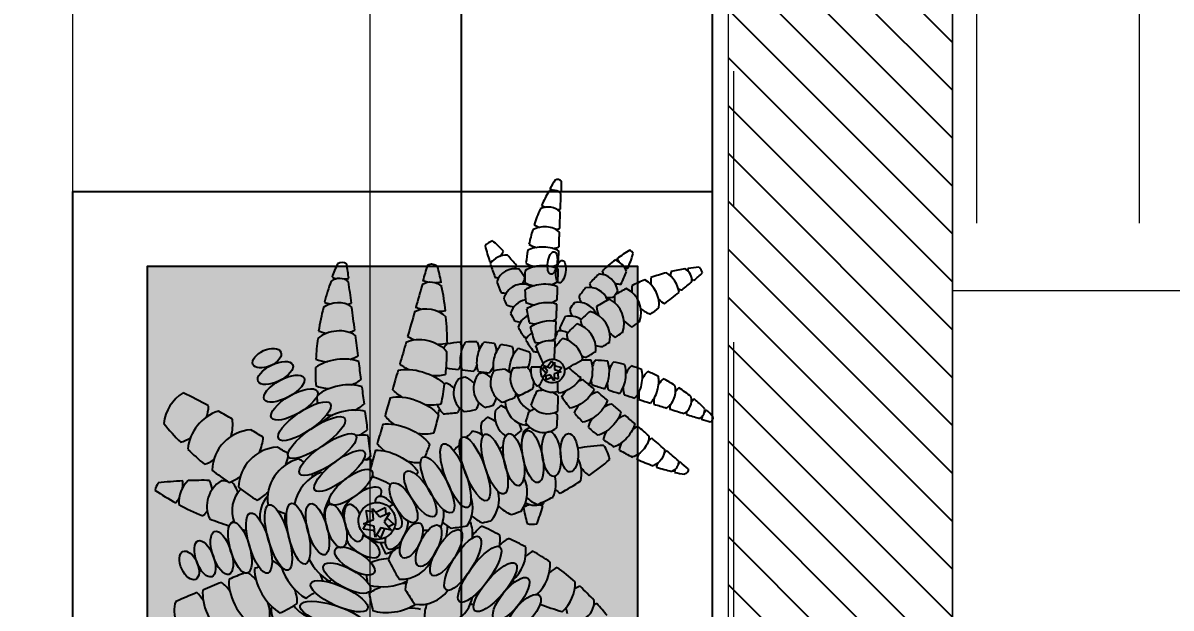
# Model space of a CAD drawing. Header units: millimetres. Extents: x -343543 to 400519, y -115663 to 104219.
# Drawn here: x 30734 to 31810, y -33215 to -32667 of the extents above; entities that cross this region are included whole.
import ezdxf
from ezdxf.xclip import XClip

# ---------------------------------------------------------------- set-up
doc = ezdxf.new("R2010")
doc.units = ezdxf.units.MM
doc.header["$XCLIPFRAME"] = 0
doc.linetypes.add('XREF MAT BANG TUONG XAY$0$CENTER', pattern=[50.8, 31.75, -6.35, 6.35, -6.35])
doc.layers.get('0').update_dxf_attribs({"color": 231, "lineweight": 0})
doc.layers.get('DefPoints').update_dxf_attribs({"color": 191})
for name, color, linetype, lineweight in [('A-PATT', 252, 'Continuous', 9), ('A-SYMBOLS', 10, 'Continuous', 13), ('SME-E-COND-POW', 131, 'Continuous', 18), ('SME-E-POW-DIM', 135, 'Continuous', 18), ('XREF MAT BANG TUONG XAY$0$01.Xref _MB T2-Mai$0$$0$A-FNSH', 8, 'Continuous', 9), ('XREF MAT BANG TUONG XAY$0$01.Xref _MB T2-Mai$0$$0$A-PATT', 8, 'Continuous', 9), ('XREF MAT BANG TUONG XAY$0$A-GRID', 8, 'XREF MAT BANG TUONG XAY$0$CENTER', 15), ('XREF MAT BANG TUONG XAY$0$A-WALL-INT', 8, 'Continuous', 9)]:
    doc.layers.add(name, color=color, linetype=linetype, lineweight=lineweight)
for name, color, linetype in [('E-WIRE', 5, 'Continuous'), ('XREF MAT BANG NOI THAT$0$A-PATT', 8, 'Continuous'), ('XREF MAT BANG NOI THAT$0$FF-Plants', 8, 'Continuous'), ('XREF MAT BANG TUONG XAY$0$A-FNSH', 8, 'Continuous'), ('XREF MAT BANG TUONG XAY$0$A-FURN', 8, 'Continuous'), ('XREF MAT BANG TUONG XAY$0$A-PATT', 8, 'Continuous')]:
    doc.layers.add(name, color=color, linetype=linetype)
doc.styles.add('SM-DIMTEXT', font='SME.shx', dxfattribs={"width": 0.7})
doc.dimstyles.new('SDIM-100', dxfattribs={"dimscale": 100, "dimtxt": 2, "dimasz": 0.6, "dimexe": 0.6, "dimexo": 0.2, "dimgap": 0.5, "dimtad": 1, "dimdec": 0, "dimzin": 12, "dimtxsty": 'SM-DIMTEXT', "dimblk": 'ARCHTICK', "dimblk1": 'ARCHTICK', "dimblk2": 'ARCHTICK', "dimcen": 0.12, "dimdle": 0.6, "dimclrd": 7, "dimclre": 8, "dimadec": 0, "dimazin": 3, "dimtfac": 2, "dimtix": 1, "dimtmove": 1, "dimatfit": 3, "dimfxl": 1, "dimtzin": 0, "dimarcsym": 1})

# ---------------------------------------------------------------- blocks, each defined once
blk = doc.blocks.new('XREF MAT BANG TUONG XAY$0$xref_IKIGAI_Cot')
at = {"layer": 'XREF MAT BANG TUONG XAY$0$A-GRID', "color": 8, "ltscale": 20}
blk.add_lwpolyline([(31400, -53920.7), (31400, -27075.6)], dxfattribs=at)
blk = doc.blocks.new('*U253')
at = {"layer": 'XREF MAT BANG TUONG XAY$0$A-PATT'}
h = blk.add_hatch(dxfattribs=at)
h.set_pattern_fill('ANSI31', color=8, scale=10)
h.set_pattern_definition([(45, (39846.79, -11293.564), (-22.45064, 22.45064), [])])
h.paths.add_polyline_path([(-38.7, 47.5), (4361.3, 47.5), (4361.3, -162.5), (-38.7, -162.5)])
at = {"layer": 'XREF MAT BANG TUONG XAY$0$A-WALL-INT', "color": 8}
blk.add_lwpolyline([(-38.7, 47.5), (4361.3, 47.5), (4361.3, -162.5), (-38.7, -162.5)], close=True, dxfattribs=at)
blk = doc.blocks.new('XREF MAT BANG TUONG XAY$0$NNNN')
at = {"layer": 'XREF MAT BANG TUONG XAY$0$A-FURN', "color": 8, "xscale": -1, "rotation": 270}
blk.add_blockref('*U253', (162.5, 12096.4), dxfattribs=at)
blk = doc.blocks.new('XREF MAT BANG NOI THAT$0$YLD.Studio-03-28')
at = {"layer": 'XREF MAT BANG NOI THAT$0$FF-Plants', "color": 8}
for p, q in [((-35, 218.7), (-31.7, 218.8)), ((-32.6, 213), (-35, 218.7)), ((-30.1, 213.9), (-32.2, 220.2)), ((-32.2, 220.2), (-26.8, 216.4)), ((-30.4, 218.9), (-29.1, 218.9)), ((-29.1, 218.9), (-24.4, 223)), ((-26.8, 216.4), (-21.5, 220.3)), ((-24.4, 223), (-23, 219.2)), ((-21.5, 220.3), (-23.5, 214)), ((-22.4, 217.6), (-22.3, 217.4)), ((-22.3, 217.4), (-17, 214.2)), ((-35.4, 210), (-30.1, 213.9)), ((-28.8, 210.1), (-35.4, 210)), ((-34.2, 207), (-33.4, 210)), ((-28, 207.8), (-34.2, 207)), ((-32.9, 211.9), (-32.6, 213)), ((-26.7, 203.8), (-28.8, 210.1)), ((-24.7, 210.1), (-26.7, 203.8)), ((-22.9, 204.5), (-25.9, 206.4)), ((-18.3, 210.1), (-24.7, 210.1)), ((-23.5, 214), (-18.1, 210.2)), ((-21.8, 210.1), (-22.9, 204.5)), ((-17, 214.2), (-20.3, 211.7)), ((-9.1, 2.8), (-8, 12.4)), ((-8, 12.4), (-2.3, 9.5)), ((-3.5, 3.3), (-1.5, 13.4)), ((-1.4, 13.3), (2.8, 4.1)), ((-15.6, -3.8), (-11.2, 0.7)), ((-13.7, 2.1), (-3.5, 3.3)), ((-4.7, -2.9), (-13.7, 2.1)), ((-9.3, 2.6), (-9.1, 2.8)), ((0.9, 8.3), (9.6, 10.5)), ((2.8, 4.1), (13, 5.4)), ((13, 5.4), (5.5, -1.6)), ((8.2, 1), (13.3, -7.2)), ((9.6, 10.5), (8.8, 4.9)), ((-6.9, -7.7), (-15.6, -3.8)), ((-5.9, -9.5), (-6.9, -7.7)), ((-6.6, -13), (-4.7, -2.9)), ((0.9, -5.9), (-6.6, -13)), ((3.8, -8.9), (-2.6, -16)), ((9.9, -10.9), (0.9, -5.9)), ((5.7, -8.6), (3.8, -8.9)), ((5.5, -1.6), (9.9, -10.9)), ((13.3, -7.2), (8.6, -8)), ((-2.6, -16), (-4.9, -11.4))]:
    blk.add_line(p, q, dxfattribs=at)
for centre, major_axis, ratio, start_param, end_param in [((126.9, 295.3), (154, 93.1), 1, 2.093129, 2.150944), ((-28.1, 370.1), (12.5, 1.4), 1, 1.147291, 1.658613), ((-720.7, 297.4), (696.1, 87.9), 1, -0.019775, -0.004764), ((126.9, 295.3), (179.3, 16.1), 1, 2.620889, 2.695191), ((-30.8, 359.4), (11.9, 3.9), 1, 0.563286, 1.731811), ((-28.1, 380.6), (7.38, 7.38), 1, 3.163446, 3.394357), ((-28.1, 380.6), (7.38, 7.38), 1, 4.211477, 4.434646), ((-720.7, 297.4), (-28, 701), 1, -1.525383, -1.508416), ((-32.7, 330.9), (24.3, 7.2), 1, 0.822084, 1.709786), ((-31.2, 367.4), (9.85, 9.85), 1, 3.076455, 3.363905), ((-31.2, 367.4), (9.85, 9.85), 1, 4.411154, 4.681391), ((126.9, 295.3), (161.2, 80.1), 1, 2.34786, 2.432422), ((-720.7, 297.4), (216.7, 667.3), 1, -1.201138, -1.176629), ((97.1, 330.8), (176.4, 18), 1, 3.00218, 3.084607), ((-74.9, 320.1), (12.9, 12.9), 1, 0.82062, 1.078808), ((-251.4, 199.9), (-213.1, 68.3), 1, 4.051837, 4.11859), ((-37.2, 309.6), (25.6, 7.4), 1, 0.581757, 1.74589), ((-31.8, 357.1), (23.6, 1.4), 1, 3.924663, 4.201909), ((-31.8, 357.1), (22.4, 7.3), 1, 4.620625, 4.910204), ((-77.5, 341.1), (12.9, 12.9), 1, 3.782735, 3.970709), ((-69.5, 306), (17.7, 4.5), 1, 1.070558, 1.93711), ((-77.5, 341.1), (12.9, 12.9), 1, 4.331164, 4.559334), ((-251.4, 199.9), (198.1, 104.1), 1, 0.044622, 0.102098), ((126.9, 295.3), (107.3, 144.5), 1, 1.995112, 2.070246), ((-720.7, 297.4), (-15.9, 701.4), 1, -1.561174, -1.547304), ((-167.9, 314.9), (-4.41, 4.15), 0.874189, -0.631907, 0.605204), ((-17.2, 382.2), (160.2, 56.5), 1, 3.202232, 3.258797), ((-3805.4, -4820.8), (3697.8, 5097.1), 1, 0.010517, 0.012058), ((-158.9, 303.7), (-1.27, 9.62), 0.959793, -0.027203, 1.298202), ((-167.9, 314.9), (7.33, 7.53), 0.490947, -1.435337, -1.122828), ((-3804.5, -4821.9), (-5351.8, 3318.4), 1, 4.647902, 4.650212), ((97.1, 330.8), (174.1, 33.9), 1, 3.005163, 3.095157), ((-73.5, 322.7), (12.9, 12.9), 1, 4.614517, 4.925034), ((126.9, 295.3), (127.3, 127.3), 1, 2.248166, 2.319436), ((-39.7, 292.8), (24.2, 6.7), 1, 0.349234, 1.81552), ((-35.3, 339.6), (17.7, 17.7), 1, 3.237126, 3.475194), ((-35.3, 339.6), (24.9, 3.4), 1, -1.440259, -1.02539), ((112.1, 162.8), (-49.5, 144.6), 1, -0.132709, -0.045878), ((78.7, 305), (-8.66, 1.18), 0.959793, 3.11439, 4.439794), ((113.3, 163.3), (-5.5, 152.8), 1, 0.097095, 0.15366), ((90.6, 310.2), (-4.8, 8.15), 0.490947, 0.894952, 1.248419), ((90.6, 310.2), (4.65, 2.84), 0.874189, -0.631907, 0.605204), ((-167.9, 314.9), (7.33, 7.53), 0.490947, 4.036545, 4.390012), ((-16.2, 381.1), (-165.3, 39.2), 1, 0.696456, 0.783287), ((-146.7, 290.5), (8.4, 11.2), 0.800189, 0.718999, 2.201301), ((-158.9, 303.7), (11.5, 11.8), 0.490947, -1.242361, -1.031338), ((-3803.6, -4822.8), (-5285.1, 3423.6), 1, 4.664988, 4.667502), ((-73.5, 322.7), (12.9, 12.9), 1, 3.653835, 3.878467), ((-62.8, 290.3), (17.6, 4.9), 1, 0.843157, 2.259346), ((-251.4, 199.9), (-106.7, 196.7), 1, 4.695684, 4.712949), ((-33.5, 327.6), (-32, 4.1), 1, 1.051212, 1.280295), ((-40.2, 273.9), (24.2, 6.7), 1, 0.34663, 1.812916), ((-720.7, 297.4), (4.2, 701.6), 1, -1.563026, -1.550692), ((110.2, 161.7), (-108.1, 108.1), 1, -0.371224, -0.289813), ((49.9, 289), (-9.3, 11.6), 0.671515, 3.780069, 5.510321), ((111.1, 162.3), (-108.1, 108.1), 1, -0.487515, -0.393227), ((64.4, 297.6), (-9.7, 14.4), 0.490947, 0.847911, 1.176828), ((64.4, 297.6), (-7.76, 9.92), 0.800189, 3.860592, 5.342894), ((78.7, 305), (-7.5, 12.7), 0.490947, 0.941091, 1.224771), ((-3507.5, 4685), (-3612.4, 4366.9), 1, 3.135264, 3.137574), ((90.6, 310.2), (-4.8, 8.15), 0.490947, 1.706256, 2.018765), ((-3506.3, 4685.5), (4396.4, 3576.4), 1, -1.566496, -1.564955), ((-158.9, 303.7), (11.5, 11.8), 0.490947, 4.082683, 4.366363), ((-133.3, 277.5), (9.7, 13.4), 0.671515, 0.638476, 2.368728), ((-146.7, 290.5), (12.6, 14.6), 0.490947, -1.176481, -0.937354), ((-3802.7, -4823.6), (3748.2, 5060.1), 1, 0.012815, 0.015), ((97.1, 330.8), (-24.9, 175.6), 1, 1.600203, 1.670446), ((-57, 276.1), (17.5, 5.3), 1, 1.041301, 2.442574), ((-69.5, 306), (18, 3.1), 1, -0.858259, -0.431968), ((126.4, 276.3), (160.3, 81.9), 1, 2.561375, 2.637785), ((-33.5, 327.6), (30.9, 9.1), 1, 4.595233, 4.887164), ((110.2, 161.7), (140.8, 59.4), 1, 1.700812, 1.771763), ((36.8, 280.2), (-11.3, 13.2), 0.490947, 3.820292, 5.530953), ((49.9, 289), (-10.5, 13.9), 0.490947, 0.705769, 1.183947), ((-3508.5, 4684.5), (-3637.9, 4345.7), 1, 3.126715, 3.12923), ((78.7, 305), (-7.5, 12.7), 0.490947, 1.899231, 2.110255), ((-15.4, 380.1), (163.4, 46.2), 1, 3.430249, 3.524537), ((-120, 266), (10.9, 16), 0.490947, 0.678699, 2.38936), ((-133.3, 277.5), (11.8, 15.3), 0.490947, -1.152148, -0.795463), ((-3802.7, -4823.6), (3746.6, 5061.2), 1, 0.009963, 0.011888), ((-99.4, 272.5), (-7.85, 7.1), 0.416275, 3.141593, 9.424778), ((-69.5, 306), (12.9, 12.9), 1, 3.610658, 3.836879), ((97.1, 330.8), (-125.4, 125.4), 1, 1.0565, 1.112329), ((-34.8, 318.8), (38.3, 15.4), 1, 3.860214, 4.06393), ((-36.5, 255.6), (24.1, 6.9), 1, 0.525946, 2.02247), ((-34.8, 318.8), (39.3, 12.6), 1, 4.615045, 4.778236), ((-721.3, 278.5), (6.1, 701.5), 1, -1.559332, -1.54792), ((110.2, 161.7), (-135.5, 70.8), 1, -0.447445, -0.381296), ((24.2, 270.7), (-12, 12.5), 0.490947, 3.745574, 5.607066), ((36.8, 280.2), (-11.3, 13.2), 0.490947, 0.612122, 1.183947), ((-3509.4, 4683.9), (4426, 3539.8), 1, -1.56581, -1.563625), ((64.4, 297.6), (-9.7, 14.4), 0.490947, 1.965112, 2.204238), ((-146.7, 290.5), (12.6, 14.6), 0.490947, 3.989504, 4.318421), ((-14.5, 379.4), (-167.6, 27.8), 1, 0.84524, 0.926651), ((-110.5, 270.5), (-7.85, 7.1), 0.416275, 3.141593, 9.424778), ((-106.1, 255.3), (9.9, 16.6), 0.490947, 0.603982, 2.465473), ((-120, 266), (10.9, 16), 0.490947, -1.152148, -0.707001), ((-3802.7, -4823.6), (-5699.6, 2677.4), 1, 4.521646, 4.52347), ((-62.8, 290.3), (18.2, 1.6), 1, 4.16472, 4.507719), ((-51.2, 259.9), (17.6, 5), 1, 1.11615, 2.491989), ((125, 298.9), (170, 59.2), 1, 2.943454, 3.012207), ((-720.6, 285.1), (47.7, 700), 1, -1.530529, -1.51896), ((110.2, 161.7), (122.8, 91), 1, 1.683103, 1.75189), ((12.2, 260.4), (-12.7, 11.8), 0.490947, 3.756496, 5.600887), ((24.2, 270.7), (-12, 12.5), 0.490947, 0.587277, 1.183947), ((36.8, 280.2), (-11.3, 13.2), 0.490947, 1.989445, 2.434591), ((-3509.4, 4683.9), (-3727.1, 4269.5), 1, 3.100959, 3.102883), ((49.9, 289), (-10.5, 13.9), 0.490947, 1.989445, 2.346129), ((-133.3, 277.5), (11.8, 15.3), 0.490947, 3.847362, 4.32554), ((-91.7, 245.5), (8.9, 17.1), 0.490947, 0.614903, 2.459294), ((-106.1, 255.3), (9.9, 16.6), 0.490947, -1.152148, -0.692206), ((-3802.7, -4823.6), (-5360.7, 3304), 1, 4.632097, 4.634029), ((97.1, 330.8), (165.5, 63.8), 1, 3.144178, 3.184993), ((-57, 276.1), (12.9, 12.9), 1, 3.443401, 3.816748), ((-44.9, 246.3), (17.7, 4.4), 1, 1.692739, 2.549569), ((-41, 285.1), (17.7, 17.7), 1, 3.51061, 3.720912), ((-34.5, 238.3), (24.1, 7), 1, 0.623023, 1.976347), ((-39.6, 280.4), (17.7, 17.7), 1, 4.607864, 4.865684), ((110.2, 161.7), (137.8, 66.2), 1, 1.97756, 2.055063), ((0.8, 249.5), (-13.4, 11.1), 0.490947, 3.843286, 5.522008), ((12.2, 260.4), (-12.7, 11.8), 0.490947, 0.644013, 1.183947), ((24.2, 270.7), (-12, 12.5), 0.490947, 1.989445, 2.449387), ((-3509.4, 4683.9), (4624, 3276.8), 1, -1.51289, -1.511066), ((1732.8, -5819.6), (6080.1, 1638.8), 1, 1.570977, 1.573492), ((1733.9, -5819), (6080.1, 1638.9), 1, 1.568463, 1.570774), ((1735.2, -5818.2), (6085.5, 1618.5), 1, 1.570168, 1.571709), ((-0.6, 379.3), (142.9, 91.9), 1, -1.384301, -1.327735), ((-14.5, 379.4), (-155.6, 68), 1, 1.208042, 1.278992), ((-120, 266), (10.9, 16), 0.490947, 3.753714, 4.32554), ((-76.6, 236.5), (7.9, 17.6), 0.490947, 0.701694, 2.380415), ((-91.7, 245.5), (8.9, 17.1), 0.490947, -1.152148, -0.763559), ((-3802.7, -4823.6), (-5126.9, 3656.3), 1, 4.696406, 4.698617), ((97.1, 330.8), (166, 62.3), 1, 3.239772, 3.303996), ((127.6, 283.9), (176.1, 36.9), 1, 3.081133, 3.153915), ((110.2, 161.7), (152.6, 8.3), 1, 2.473403, 2.533368), ((-720, 286), (-701.5, 6.3), 1, 3.0954, 3.110587), ((-9.9, 238), (-14, 10.3), 0.490947, 3.98658, 5.391529), ((0.8, 249.5), (-13.4, 11.1), 0.490947, 0.772729, 1.183947), ((12.2, 260.4), (-12.7, 11.8), 0.490947, 1.989445, 2.378033), ((-3509.4, 4683.9), (4666.8, 3215.7), 1, -1.502458, -1.500526), ((1731.7, -5820), (-1658, 6074.9), 1, 0.002676, 0.0046), ((1731.7, -5820), (-1615.6, 6086.3), 1, 0.006845, 0.00903), ((-1.9, 378.5), (-165.9, 36.6), 1, 2.451966, 2.538798), ((-114.8, 77.7), (158.2, 43.1), 1, 1.492263, 1.578396), ((-160.7, 229.8), (12.6, 12.6), 1, 5.680202, 6.026293), ((-126, 228.8), (17.1, 4.9), 1, 2.204083, 3.274454), ((-114.8, 77.7), (161.7, 27.1), 1, 1.480864, 1.559591), ((-111, 228.3), (17.1, 4.9), 1, 2.024853, 3.533691), ((-141.9, 231.1), (12.6, 12.6), 1, 5.915152, 6.098959), ((-114.8, 77.7), (-163.9, 0.1), 1, 4.705661, 4.762338), ((-14.5, 379.4), (139, 97.7), 1, 3.437173, 3.503321), ((-126, 228.8), (-12.6, 12.6), 1, 4.344355, 4.730658), ((-95.1, 226), (17.1, 4.9), 1, 1.825605, 3.619336), ((-106.1, 255.3), (9.9, 16.6), 0.490947, 3.728869, 4.32554), ((-114.8, 77.7), (-163.9, 2.9), 0.999998, 4.659635, 4.664546), ((-61.1, 228.4), (6.9, 18), 0.490947, 0.844988, 2.249936), ((-76.6, 236.5), (7.9, 17.6), 0.490947, -1.152148, -0.911655), ((-3802.7, -4823.6), (3940, 4912.2), 1, 0.037597, 0.040172), ((-51.2, 259.9), (12.9, 12.9), 1, 3.621671, 3.816748), ((-39.1, 230.1), (17.9, 3.7), 1, 1.89308, 2.40635), ((97.1, 330.8), (-101.5, 145.5), 1, 1.503452, 1.53593), ((-35.4, 264.1), (-23.1, 1.4), 1, 1.051839, 1.328745), ((-29.4, 220.5), (24.2, 6.8), 1, 0.898919, 2.050573), ((127.6, 283.9), (-66, 167.4), 1, 1.44855, 1.508293), ((-35.4, 264.1), (-16.3, 16.3), 1, 2.931778, 3.115115), ((-720, 286), (616.8, 334.3), 1, -0.585206, -0.557024), ((1731.7, -5820), (6040.9, 1777.8), 1, 1.561619, 1.56383), ((0.8, 249.5), (-13.4, 11.1), 0.490947, 1.989445, 2.229937), ((-3509.4, 4683.9), (-3616.5, 4363.5), 1, 3.118357, 3.120569), ((1731.7, -5820), (6068.4, 1681.8), 1, 1.574905, 1.576837), ((1731.7, -5820), (-1741, 6051.7), 1, -0.008287, -0.006463), ((-3, 377.9), (155, 69.4), 1, -1.435677, -1.341389), ((-141.9, 231.1), (17, 5.1), 1, 2.602097, 3.077178), ((-55.7, 518.7), (-309.3, 1.1), 1, 1.233335, 1.283195), ((-14.5, 379.4), (-169.6, 9.7), 1, 1.073324, 1.14211), ((-79.7, 223.1), (17.1, 5), 1, 2.442404, 3.561484), ((-91.7, 245.5), (8.9, 17.1), 0.490947, 3.785606, 4.32554), ((-14.5, 379.4), (161, 54.1), 1, 3.938294, 4.015798), ((-76.6, 236.5), (7.9, 17.6), 0.490947, 3.914322, 4.32554), ((-44.3, 218.2), (2.9, 15.2), 0.674119, 0.619056, 1.96912), ((-61.1, 228.4), (6.9, 18), 0.490947, -1.382632, -1.117508), ((-3801.9, -4824.2), (-5247.1, 3481.6), 1, 4.656891, 4.659536), ((-26.4, 214.1), (10.7, 3.3), 1, 2.51498, 8.798165), ((1731.7, -5820), (-1741.9, 6051.4), 1, -0.000673, 0.001759), ((-3509.4, 4683.9), (4456.8, 3501), 0.999996, -1.568653, -1.568182), ((-4.2, 377.5), (162.7, 48.8), 1, -1.409424, -1.328013), ((-160.7, 229.8), (12.6, 12.6), 1, 5.066836, 5.260238), ((-55.7, 518.7), (304.8, 52.5), 1, 4.258408, 4.300752), ((-141.9, 231.1), (12.6, 12.6), 1, 4.691759, 4.895835), ((-55.7, 518.7), (218.7, 218.7), 1, 3.701511, 3.734949), ((-126, 228.8), (-12.6, 12.6), 1, 3.037108, 3.325039), ((-111, 228.3), (17.2, 4.6), 1, -1.309181, -0.889153), ((-64.8, 221.4), (17.1, 4.9), 1, 2.737371, 3.549404), ((-14.5, 379.4), (168.7, 19.6), 1, 4.249273, 4.338395), ((-49.1, 218), (12.6, 12.6), 1, 2.371043, 2.858653), ((-61.1, 228.4), (6.9, 18), 0.490947, 4.093897, 4.421075), ((-4.2, 377.5), (164.8, 41.2), 1, 4.707412, 4.773561), ((-4.2, 377.5), (166.1, 35.7), 1, -1.435097, -1.364146), ((-55.7, 518.7), (86.2, 297.1), 1, 3.254285, 3.273493), ((-55.7, 518.7), (-309.1, 12.6), 1, 1.49001, 1.514148), ((-95.1, 226), (12.6, 12.6), 1, 4.474951, 4.815659), ((-55.7, 518.7), (72.6, 300.7), 1, 3.304557, 3.338343), ((-79.7, 223.1), (12.6, 12.6), 1, 4.633718, 4.82376), ((-55.7, 518.7), (303.4, 60.2), 1, 4.487866, 4.529554), ((35.5, 81.3), (132, 77.2), 1, 1.656346, 1.73385), ((-13.7, 378.8), (130.3, 109), 1, 3.770987, 3.877921), ((-64.8, 221.4), (12.6, 12.6), 1, 4.751811, 4.987715), ((168.9, 65.6), (175.8, 175.8), 1, 1.749512, 1.787497), ((-26.4, 214.1), (18.9, 5.9), 1, 4.670835, 5.646892), ((-194.3, -81.1), (-341, 43.3), 1, 4.265182, 4.291331), ((0.2, 186), (18.7, 6.5), 1, 1.463413, 1.78637), ((-4.2, 377.5), (-169.2, 14.4), 1, 1.633457, 1.647085), ((-194.3, -81.1), (332.5, 87.2), 1, 0.686963, 0.72865), ((-4.2, 377.5), (163.3, 46.6), 1, 4.450499, 4.528003), ((-4.2, 377.5), (164.5, 42.2), 1, 4.590669, 4.659456), ((526.1, -46.7), (-534.4, 43.6), 1, -0.428061, -0.382463), ((59.7, 184.1), (29, 10.3), 1, 0.808688, 1.28377), ((-210.3, 182.3), (274.8, 72.5), 1, -0.238473, -0.152339), ((35.5, 81.3), (122.3, 91.8), 1, 1.654961, 1.723748), ((168.9, 65.6), (-248.6, 4.9), 1, -0.533723, -0.478886), ((-38.5, 176.4), (19.8, 4.8), 1, 1.257993, 1.538395), ((-26.4, 214.1), (19.6, 5.5), 1, 3.665974, 4.623303), ((-38.5, 176.4), (14.4, 14.4), 1, 6.20659, 6.525099), ((136, 286.7), (163.5, 80.4), 1, 3.162192, 3.211903), ((-219.2, 208.3), (-2.5, 197), 1, 4.62716, 4.640944), ((0.2, 186), (19.7, 0.9), 1, 2.492605, 2.840702), ((-12.2, 199), (19.1, 5.2), 1, 4.498677, 5.919621), ((12.8, 175.2), (14, 14), 1, 0.893491, 1.083533), ((-194.3, -81.1), (330.2, 95.5), 1, 0.616686, 0.650472), ((45.9, 184.3), (-15.4, 9.3), 0.456009, 4.712389, 10.995574), ((35.5, 81.3), (-148.5, 36.4), 1, -0.491682, -0.425533), ((-31.6, 194.2), (19.4, 6), 1, 3.340978, 4.744634), ((-219.2, 208.3), (194.1, 34.3), 1, -0.344998, -0.269905), ((136, 286.7), (161.5, 84.3), 1, 3.213448, 3.290852), ((0.2, 186), (19.1, 5.1), 1, 4.409152, 6.108959), ((37.4, 169.8), (-18.9, 9.7), 0.405439, 4.712389, 10.995574), ((51.2, 157.5), (29.5, 8.9), 1, 0.454219, 1.166567), ((62.9, 216.6), (29.9, 7.6), 1, 4.47824, 4.82433), ((-252.7, -71.8), (187.4, 187.4), 1, 0.403099, 0.459664), ((168.9, 65.6), (175.8, 175.8), 1, 1.886405, 1.928292), ((-43, 160.3), (19.5, 5.8), 1, 1.450716, 1.781814), ((-43, 160.3), (14.4, 14.4), 1, 6.051325, 6.246402), ((-19.4, 195.3), (21.8, 5.8), 1, 4.079193, 5.036001), ((-9, 158.5), (16, 16), 1, 1.62073, 1.685999), ((12.8, 175.2), (14, 14), 1, 2.10285, 2.425749), ((136, 286.7), (-147, 107.6), 1, 1.299788, 1.35347), ((526.1, -46.7), (138.1, 518.1), 0.999988, 1.397662, 1.398225), ((-210.3, 182.3), (225.5, 172.8), 1, -0.746111, -0.667384), ((7404.2, 6422.6), (-6352.3, 7493.3), 1, 1.55729, 1.558831), ((-250.8, -73.1), (261.8, 41), 1, 0.939147, 1.025978), ((35.5, 81.3), (126.6, 85.6), 1, 1.922607, 1.993558), ((-4398.2, 3808.7), (-4372.4, 3605.7), 1, 3.130858, 3.132682), ((-49.9, 142.5), (20.1, 3.2), 1, 1.584425, 2.014209), ((-38.5, 176.4), (19.6, 5.3), 1, 3.264132, 4.962173), ((-219.2, 208.3), (83.9, 178.3), 1, -1.386044, -1.32182), ((-15.2, 180.1), (21.8, 6), 1, 3.848498, 5.329427), ((-152.8, 119.3), (-39.1, 157.2), 0.999998, -1.523468, -1.519833), ((29.7, 153.9), (-23, 9.4), 0.362784, 4.712389, 10.995574), ((25.1, 162.9), (14, 14), 1, 2.141547, 2.531114), ((7406.1, 6421.3), (7719.2, 6075.7), 1, 3.166088, 3.168398), ((-249.2, -74.3), (240.4, 111.5), 1, 0.552036, 0.646324), ((35.5, 81.3), (152.8, 3.6), 1, 2.59867, 2.680081), ((-4398.2, 3808.7), (3709.3, 4284.9), 1, -1.56033, -1.558406), ((168.9, 65.6), (-235.5, 79.8), 1, -0.059773, -0.044377), ((-43, 160.3), (19.7, 5), 1, 3.119432, 4.947597), ((-49.9, 142.5), (19.6, 5.3), 1, 0.11264, 0.485987), ((-7.9, 123.7), (26.3, 26.3), 1, 1.152024, 1.315215), ((596.9, 254.6), (622.3, 106.7), 1, 3.129017, 3.14043), ((-7.9, 123.7), (35.8, 10.1), 1, 0.979264, 1.182981), ((22.2, 137.5), (-22.9, 9.7), 0.362784, 4.712389, 10.995574), ((-157.2, 139.1), (114.5, 114.5), 1, 5.565279, 5.620627), ((136, 286.7), (128.8, 128.8), 1, 3.129157, 3.158314), ((12.8, 175.2), (-14, 14), 1, 2.186059, 2.216859), ((45.8, 132.1), (29.2, 9.8), 1, 0.24432, 0.891093), ((59.7, 184.1), (-21.8, 21.8), 1, 2.605271, 2.789078), ((-247.9, -75.6), (-253.1, 78.5), 1, 4.325258, 4.406669), ((-4398.2, 3808.7), (-4350.7, 3631.9), 1, 3.131468, 3.133513), ((168.9, 65.6), (247.9, 20.1), 1, 2.745054, 2.77094), ((-55.3, 126.5), (19.6, 5.5), 1, 1.427415, 1.933279), ((-55.3, 126.5), (19, 7.3), 1, 0.02821, 0.371208), ((-219.2, 208.3), (102.7, 168.2), 1, -1.36396, -1.323145), ((-9.4, 164.4), (21.7, 6.3), 1, 3.632054, 4.833195), ((-7.9, 115.7), (27.1, 10.3), 1, 1.529921, 1.821852), ((-210.3, 182.3), (284.1, 6.8), 1, -0.199224, -0.142547), ((7407.6, 6420.1), (8439.6, 5027.4), 1, 3.298149, 3.300663), ((-49.9, 142.5), (19.5, 5.8), 1, 3.143861, 4.874981), ((-219.2, 208.3), (-196.2, 17.9), 1, 2.791531, 2.84736), ((599, 237.6), (446.5, 446.5), 1, 2.51248, 2.524814), ((-7.3, 147.5), (22.1, 4.8), 1, 3.700579, 4.290899), ((15.6, 120.3), (-28.1, 8.3), 0.32034, 4.712389, 10.995574), ((-155.1, 122.2), (-53.3, 152.9), 1, 4.436484, 4.462597), ((37.3, 105.5), (29.5, 8.9), 1, 0.070833, 1.148318), ((51.2, 157.5), (29.6, 8.4), 1, 4.685359, 5.071661), ((52.6, 141.4), (18.8, 5.9), 1, -1.380608, -0.489438), ((-193.4, -80.7), (272.7, 209.2), 0.999999, 0.034329, 0.040727), ((83.9, 118.8), (14, 14), 1, 1.326609, 1.520011), ((-193.4, -80.7), (302, 164.1), 1, 0.133382, 0.183242), ((168.9, 65.6), (-241.3, 60.3), 1, 0.002879, 0.010825), ((-247.9, -75.6), (-252.5, 80.4), 1, 4.227807, 4.298758), ((-61.1, 108.4), (20, 3.8), 1, 1.553919, 1.98021), ((-219.2, 208.3), (-195.8, 21.8), 1, 2.710852, 2.781096), ((-61.1, 108.4), (14.4, 14.4), 1, 6.040312, 6.266533), ((-4.6, 105.2), (21.4, 7.4), 1, 1.660238, 2.075107), ((599, 237.6), (-118.6, 620.2), 1, 1.568655, 1.58163), ((83.9, 118.8), (19.4, 3.8), 1, 2.53236, 2.87845), ((136.9, 287.1), (180.4, 25.2), 1, 4.162602, 4.248736), ((65.8, 129.3), (19.6, 2.8), 1, -0.991297, -0.516216), ((212.3, -123.4), (243.2, 68.4), 1, 1.548958, 1.633521), ((130.3, 91.1), (34.3, 9.8), 1, -0.154889, 0.732814), ((174.1, 117.6), (13.8, 13.8), 1, 2.090464, 2.377913), ((212.3, -123.4), (216.7, 130), 1, 1.183698, 1.258), ((165.1, 110.9), (16.9, 5.1), 1, -0.398908, 0.769616), ((192, 124.3), (10.4, 10.4), 1, 2.177455, 2.408366), ((212.3, -123.4), (123.9, 220.2), 1, 0.592112, 0.649927), ((-214.1, 102.5), (-7.06, 4.74), 0.874189, -0.631907, 0.605204), ((-4076.4, -7844.5), (-8058.9, 3636), 1, 4.682984, 4.684525), ((7409, 6418.7), (7972.1, 5739.9), 1, 3.214224, 3.216408), ((8.9, 102.4), (-31, 7.3), 0.300118, 4.712389, 10.995574), ((27.9, 80), (29.8, 7.8), 1, 0.004255, 0.944321), ((-210.3, 182.3), (200.9, 200.9), 1, 5.229534, 5.264231), ((212.3, -123.4), (-178.7, 178.7), 1, -0.414961, -0.339827), ((101.9, 79.9), (36, 10), 1, -0.133882, 0.768981), ((161.5, 110.3), (32.8, 4.7), 1, 2.856985, 3.134232), ((-20.7, 230.3), (-231.1, 59), 1, 0.81374, 0.870305), ((-199.1, 89), (-4, 13), 0.959793, -0.027203, 1.298202), ((-214.1, 102.5), (8.4, 12.1), 0.490947, -1.435337, -1.122828), ((-4074.9, -7845.9), (4068.9, 7849.2), 1, 0.022593, 0.024903), ((-55.3, 126.5), (19.8, 4.5), 1, 4.229445, 4.734078), ((-69.9, 91.4), (14.4, 14.4), 1, 6.083489, 6.308121), ((-219.2, 208.3), (-162.1, 112), 0.999993, 3.177662, 3.179972), ((-247.9, -75.6), (-247.5, 94.7), 1, 4.177625, 4.243774), ((599, 237.6), (-135.5, 616.7), 1, 1.569186, 1.581315), ((45.8, 132.1), (29.6, 8.7), 1, 4.562886, 5.044669), ((212.3, -123.4), (237.5, 86.4), 1, 1.698623, 1.769893), ((80.3, 69.7), (33.9, 9.6), 1, -0.177157, 0.821616), ((138.4, 100.9), (24.9, 24.9), 1, 2.251134, 2.489202), ((174.1, 117.6), (13.8, 13.8), 1, 3.425162, 3.695399), ((-214.1, 102.5), (8.4, 12.1), 0.490947, 4.036545, 4.390012), ((-19.2, 228.9), (226.4, 74.8), 1, 3.449787, 3.536618), ((-179.2, 73.5), (9, 17.5), 0.800189, 0.718999, 2.201301), ((-199.1, 89), (13.2, 18.9), 0.490947, -1.242361, -1.031338), ((-4073.5, -7847), (4073.7, 7846.7), 1, 0.020515, 0.023029), ((7409, 6418.7), (7565.7, 6265.9), 1, 3.149351, 3.151275), ((4.2, 83.9), (-31, 7.3), 0.300118, 4.712389, 10.995574), ((-210.3, 182.3), (135.1, 250), 1, -1.44289, -1.413733), ((189.6, -137.4), (232.7, 98.6), 1, 1.646774, 1.723184), ((57.6, 55.7), (33.5, 11), 1, 0.477208, 0.781672), ((125.8, 89.4), (32, 32), 1, 2.292971, 2.522054), ((129, 62.6), (-7.2, 23.8), 0.362784, 1.570796326542845, 7.853981633722432), ((146.4, 65.9), (-5.2, 20.6), 0.405439, 1.570796326753082, 7.853981633932668), ((161.5, 110.3), (-23.4, 23.4), 1, 1.594904, 1.627151), ((-442.2, 870.6), (910.7, 375.3), 1, -1.318792, -1.296699), ((-199.1, 89), (13.2, 18.9), 0.490947, 4.082683, 4.366363), ((-157.5, 58.6), (10.4, 20.7), 0.671515, 0.638476, 2.368728), ((-179.2, 73.5), (14.2, 23.1), 0.490947, -1.176481, -0.937354), ((-4072, -7847.9), (4291.6, 7729.7), 1, 0.045968, 0.048152), ((-247.9, -75.6), (-225.6, 139.1), 1, 4.276146, 4.322723), ((1.8, 65), (-29.1, 3.3), 0.32034, 4.712389, 10.995574), ((20.8, 55.1), (29.6, 8.4), 1, 0.111098, 1.050224), ((37.3, 105.5), (29.7, 8.2), 1, 4.657908, 5.047475), ((114.5, 84.2), (55.3, 17.3), 1, 2.954557, 3.158273), ((93.5, 51), (-10.8, 30), 0.300118, 1.570796326502317, 7.853981633681903), ((111.6, 56.4), (-7.7, 28.2), 0.32034, 1.570796326843089, 7.853981634022675), ((-17.8, 227.8), (219.5, 93.1), 1, 3.468642, 3.56293), ((-136.6, 45.7), (11.4, 24.6), 0.490947, 0.678699, 2.38936), ((-157.5, 58.6), (12.8, 23.9), 0.490947, -1.152148, -0.795463), ((-4072, -7847.9), (-8006.9, 3749), 1, 4.686888, 4.688812), ((7409, 6418.7), (-7814.6, 5952.6), 1, 1.353149, 1.354972), ((-210.3, 182.3), (200.9, 200.9), 1, 5.025432, 5.079115), ((215, -118.4), (178.7, 178.7), 1, 1.507122, 1.510757), ((39.1, 37.2), (32.6, 13.4), 1, 0.497671, 0.926523), ((76.1, 43.6), (-12, 26.7), 0.32034, 1.570796326202381, 7.853981633381967), ((138.4, 100.9), (24.9, 24.9), 1, 3.208423, 3.306613), ((-179.2, 73.5), (14.2, 23.1), 0.490947, 3.989504, 4.318421), ((-114.9, 34.1), (9.9, 25.2), 0.490947, 0.603982, 2.420377), ((-136.6, 45.7), (11.4, 24.6), 0.490947, -1.152148, -0.707001), ((-4072, -7847.9), (4131.4, 7816.5), 1, 0.020191, 0.022015), ((7409, 6418.7), (7593.5, 6232.2), 1, 3.159148, 3.16108), ((-0.1, 46.9), (-24.8, 0.8), 0.362784, 4.712389, 10.995574), ((-247.9, -75.6), (-132.1, 229.7), 1, 4.701668, 4.714353), ((10.4, 29.2), (30, 7.2), 1, 0.306291, 0.866837), ((59.2, 36.2), (-10.3, 22.6), 0.362784, 1.570796326205139, 7.853981633384725), ((-16.3, 226.9), (208.2, 116.3), 1, 3.476887, 3.558298), ((-157.5, 58.6), (12.8, 23.9), 0.490947, 3.847362, 4.32554), ((-92.6, 23.8), (8.5, 25.8), 0.490947, 0.614903, 2.459294), ((-114.9, 34.1), (9.9, 25.2), 0.490947, -1.152148, -0.692206), ((-4072, -7847.9), (-7987.3, 3790.7), 1, 4.686738, 4.688669), ((44.6, 26.3), (-10.7, 18.4), 0.405439, 4.712389, 10.995574), ((27.9, 80), (29.5, 8.9), 1, 4.597926, 4.920824), ((20.4, 21.4), (35, 3.8), 1, 0.611668, 0.904591), ((-69.7, 14.7), (6.9, 26.2), 0.490947, 0.701694, 1.194978), ((-92.6, 23.8), (8.5, 25.8), 0.490947, -1.152148, -0.763559), ((-4072, -7847.9), (4134.4, 7814.9), 1, 0.014988, 0.0172), ((7409, 6418.7), (7542.4, 6293.9), 1, 3.153558, 3.155493), ((-2, 29.3), (-21.2, 1.1), 0.405439, 4.712389, 10.995574), ((31.4, 15.6), (-9, 15.6), 0.456009, 4.712389, 10.995574), ((-210.3, 182.3), (117.5, 258.7), 1, 4.57275, 4.590231), ((85.3, 10.6), (30.5, 8.8), 1, -1.194927, 0.516377), ((-16.3, 226.9), (-238.5, 0.2), 1, 0.960407, 1.031357), ((-136.6, 45.7), (11.4, 24.6), 0.490947, 3.753714, 4.32554), ((-117.2, -5.1), (-0.2, 29.3), 0.32034, 1.570796327763428, 7.853981634943015), ((-98.2, -4.2), (-0.2, 31.9), 0.300118, 1.570796327715664, 7.85398163489525), ((-79.1, -4.4), (-0.2, 31.9), 0.300118, 1.570796327681729, 7.853981634861315), ((-60.2, -3.8), (-1.9, 29.2), 0.32034, 1.570796327460503, 7.853981634640089), ((-46.3, 7.1), (5.4, 26.6), 0.490947, 0.844988, 1.162328), ((-69.7, 14.7), (6.9, 26.2), 0.490947, -1.152148, -0.911655), ((-4072, -7847.9), (4020.4, 7874.1), 0.999995, -0.000358, 0.000114), ((-2.2, 12.5), (18, 1), 0.456009, -0.597189, 3.712648), ((16.7, 8.9), (-9, 15.6), 0.456009, 2.146873, 5.563258), ((29.8, 4.8), (30.5, 8.8), 1, -0.925589, 0.347124), ((20.4, 21.4), (-24.9, 24.9), 1, 3.981782, 4.006026), ((141.3, 15.2), (22.4, 22.4), 1, 1.840951, 1.956005), ((-185.9, -1.3), (2.5, 14.1), 0.543524, 1.570796329850885, 7.853981637030471), ((-170, -2.5), (2.5, 17.8), 0.456009, 1.570796329214219, 7.853981636393805), ((-153.2, -3.8), (2, 21.2), 0.405439, 1.570796328573082, 7.853981635752668), ((-135.6, -4.2), (1.6, 24.8), 0.362784, 1.570796328117058, 7.853981635296644), ((-16.3, 226.9), (-229.2, 65.8), 1, 1.354724, 1.380164), ((-114.9, 34.1), (9.9, 25.2), 0.490947, 4.089229, 4.32554), ((-41.7, -3.6), (-1.7, 24.8), 0.362784, 1.570796327655833, 7.853981634835419), ((-24.2, -2.6), (-0.2, 21.3), 0.405439, -0.638013, 3.222605), ((-1.7, -0.9), (16.8, 4.7), 1, 0.976365, 7.25955), ((526.1, -46.7), (-533.8, 50.7), 1, -0.031866, -0.022297), ((16.7, 8.9), (-9, 15.6), 0.456009, 0.467456, 0.526537), ((59.6, 6.6), (30.5, 8.7), 1, -1.032415, 0.085581), ((7409, 6418.7), (7448.6, 6404.6), 0.999996, 3.142396, 3.142759), ((-1.7, -0.9), (30.8, 7.6), 1, -0.583658, -0.076766), ((-16.3, 226.9), (43.9, 234.4), 0.999817, 3.101661, 3.102023), ((-12.3, -19.9), (-17.1, 5.5), 0.456009, -1.202658, 3.956111), ((2.7, -9.6), (16.4, 7.4), 0.456009, 4.469975, 5.881978), ((81.7, 372.8), (125.7, 367), 1, 3.303209, 3.333224), ((59.6, 6.6), (31.6, 2.7), 1, 3.411523, 3.691925), ((85.3, 10.6), (29.7, 11), 1, 3.388901, 3.719999), ((115, 12.4), (30.1, 9.9), 1, 3.425709, 3.855493), ((-30.7, -28.1), (37.6, 10.9), 1, 2.625319, 3.656142), ((347.7, -1031), (-421.9, 1009.9), 1, -0.006631, -0.005322), ((9.8, -24.4), (16.4, 7.4), 0.456009, 3.676106, 8.112547), ((81.7, 372.8), (303.3, 241.9), 1, 3.916053, 3.97089), ((81.7, 372.8), (385.6, 42.7), 1, 4.562726, 4.604613), ((-54, -42.2), (37.7, 10.5), 1, 2.536003, 3.99264), ((349.5, -1031.2), (-463.7, 991.4), 1, -0.028589, -0.02333), ((-87.2, -62.7), (27.7, 27.7), 1, 0.325822, 0.38925), ((-8.9, -9.3), (37.9, 9.8), 1, 3.330519, 3.823619), ((-19.4, -35.3), (-20.3, 6.4), 0.405439, 4.712389, 10.995574), ((9.8, -24.4), (16.4, 7.4), 0.456009, 2.859453, 3.117262), ((17.8, -39.2), (19.3, 9), 0.405439, 1.57079632768765, 7.853981634867236), ((-77.5, -59.3), (37.6, 10.8), 1, 2.340663, 3.806949), ((359.2, -1027.9), (-505.6, 970.7), 1, -0.046419, -0.035711), ((-144.7, -80.9), (62.1, 17), 1, 0.376175, 0.503716), ((-26.5, -51.5), (-23.7, 7.6), 0.362784, 4.712389, 10.995574), ((26.9, -54.3), (22.1, 11.4), 0.362784, 1.570796327497962, 7.853981634677549), ((146.3, 173.4), (125.2, 203), 1, 3.20818, 3.236102), ((-104.7, -70.8), (37.6, 11), 1, 2.336167, 3.802453), ((332, -1039.4), (-475.2, 985.9), 1, -0.016941, -0.004606), ((-158, -84.7), (48.7, 12.6), 1, 0.346459, 0.63839), ((-33.1, -68.7), (-27.3, 10.5), 0.32034, 4.712389, 10.995574), ((37, -69.7), (24.9, 15.4), 0.32034, 1.570796327774609, 7.853981634954195), ((146.3, 173.4), (218.4, 95.7), 1, 3.887248, 3.956035), ((332, -1039.4), (-534.9, 954.9), 1, -0.047903, -0.034034), ((-173.9, -95.2), (38.1, 8.9), 1, 0.469374, 0.884243), ((48.3, -84.8), (24.8, 20), 0.300118, 1.57079632810651, 7.853981635286097), ((332, -1039.4), (-902.9, 618.6), 1, -0.48404, -0.459531), ((-200.9, -101.6), (36.3, 6.4), 1, 0.480209, 0.769788), ((-130.2, -78.3), (40, 11.3), 1, 2.586623, 3.750756), ((-144.7, -80.9), (63.1, 12.7), 1, -0.23803, -0.034314), ((-50.6, -65.9), (27.5, 7.7), 1, 3.119645, 3.993323), ((-40.5, -86.2), (-30.4, 9.7), 0.300118, 4.712389, 10.995574), ((-220.4, 158.7), (243.6, 139.5), 1, -1.489547, -1.458183), ((-35.4, -48), (27.5, 7.7), 1, 3.664996, 4.302342), ((0.6, -59.3), (30.1, 2), 0.490947, 4.416405, 5.391529), ((-0.8, -86.6), (30.1, 0.2), 0.490947, 0.96074, 1.183947), ((-243.8, -91.4), (264.3, 19.5), 1, 0.009088, 0.019373), ((-163.3, -85.7), (38.1, 10.9), 1, 2.834025, 3.721727), ((-158, -84.7), (49.3, 9.6), 1, -0.410561, -0.181478), ((-189.4, 175.3), (267.1, 86.5), 1, -1.561478, -1.485068), ((-173.9, -95.2), (37.9, 9.9), 1, -0.514776, -0.276708), ((-216.6, 163.7), (274.4, 59.5), 1, -1.461924, -1.390655), ((164.8, -310.5), (246.9, 246.9), 1, 1.695842, 1.713107), ((-103.9, -121.7), (26.5, 10.7), 1, 0.929655, 1.355947), ((-69.8, -84.6), (27.6, 7.1), 1, 3.083987, 4.256555), ((-46.3, -104.2), (-27.9, 8.9), 0.32034, 4.712389, 10.995574), ((-0.8, -86.6), (30.1, 0.2), 0.490947, 4.156103, 5.522008), ((-243.8, -91.4), (263.8, 25.2), 1, -0.115009, -0.077099), ((-200.9, -101.6), (36.6, 4), 1, -0.407081, -0.129834), ((-216.6, 163.7), (273.5, 63.6), 1, 4.699825, 4.77496), ((-86.1, -101.9), (27.3, 8.4), 1, 2.817212, 4.233401), ((-247.6, 98.2), (-195.6, 195.6), 1, 3.074822, 3.088233), ((9598.2, -2076.1), (2025.1, 9612.5), 0.999996, 1.576143, 1.576274), ((-3.7, -113.8), (-30.1, 1.5), 0.490947, -1.152148, -0.763559), ((-3.7, -113.8), (-30.1, 1.5), 0.490947, 3.785606, 4.32554), ((-243.8, -91.4), (254, 75.5), 1, -0.413209, -0.344422), ((20.1, -82.2), (26.7, 7.5), 1, 4.4537, 5.200923), ((-216.6, 163.7), (248.9, 129.9), 1, 4.329382, 4.413944), ((164.8, -310.5), (347.8, 30.3), 1, 2.442768, 2.500244), ((-125, -138.2), (28.3, 3.6), 1, 0.992036, 1.302554), ((-52.7, -121.5), (-23.7, 7.6), 0.362784, 4.712389, 10.995574), ((-103.9, -121.7), (27.9, 5.9), 1, -0.092452, 0.13377), ((9598.2, -2076.1), (1960.6, 9625.9), 0.999995, 1.570929, 1.571374), ((-103.9, -121.7), (27.5, 7.8), 1, 3.041096, 3.907647), ((-125, -138.2), (27.5, 7.7), 1, -0.117756, 0.106875), ((-247.6, 98.2), (258.1, 99.8), 1, -1.338969, -1.268726), ((-58.1, -138.3), (-20.5, 5.7), 0.405439, 4.712389, 10.995574), ((-3.7, -113.8), (-30.1, 1.5), 0.490947, 0.614903, 2.459294), ((-8.3, -140.7), (-30, 3.3), 0.490947, -1.152148, -0.762871), ((-8.3, -140.7), (-30, 3.3), 0.490947, 3.728869, 4.32554), ((249.2, -37.4), (-180.8, 180.8), 1, 1.145565, 1.150477), ((26.1, -105.9), (26.7, 7.5), 1, 3.832451, 5.407049), ((164.8, -310.5), (335.8, 95.5), 1, 2.324239, 2.390992), ((-148.5, -155.9), (20.2, 20.2), 1, 0.049122, 0.277291), ((-247.6, 98.2), (268.3, 67.7), 1, -1.331889, -1.241895), ((9598.2, -2076.1), (-9657.6, 1797.4), 1, -0.015287, -0.01372), ((-247.6, 98.2), (262.8, 86.6), 1, -1.496933, -1.414506), ((-148.5, -155.9), (20.2, 20.2), 1, 5.783878, 5.971852), ((-62.4, -154.5), (-17.5, 4.1), 0.456009, 4.712389, 10.995574), ((-8.3, -140.7), (-30, 3.3), 0.490947, 0.603982, 2.465473), ((-120.4, -138.5), (27.5, 7.7), 1, 3.333395, 3.591583), ((9598.2, -2076.1), (2618.5, 9468.1), 1, 1.643686, 1.64561), ((-14.4, -167.3), (-29.7, 5), 0.490947, -1.152148, -0.707001), ((-65.4, -170.2), (-14.1, 2.4), 0.543524, 4.712389, 10.995574), ((9598.2, -2076.1), (-9680.1, 1672.4), 1, -0.02331, -0.021125), ((-22.1, -193.6), (-29.4, 6.7), 0.490947, -1.152148, -0.795463), ((-14.4, -167.3), (-29.7, 5), 0.490947, 0.678699, 2.38936), ((-22.1, -193.6), (-25.3, 5.1), 0.671515, 0.638476, 2.368728)]:
    blk.add_ellipse(centre, major_axis=major_axis, ratio=ratio, start_param=start_param, end_param=end_param, dxfattribs=at)
at = {"layer": 'XREF MAT BANG NOI THAT$0$FF-Plants', "color": 8, "extrusion": (0, 0, -1)}
for centre, major_axis, ratio, start_param, end_param in [((88.8, 248.1), (-3.9, 13.4), 0.800189, 0.718999, 2.201301), ((104.9, 256.2), (-6.6, 15), 0.490947, -1.242361, -1.031338), ((104.9, 256.2), (4.54, 8.58), 0.959793, -0.027203, 1.298201), ((117.2, 263.6), (-4.24, 9.61), 0.490947, -1.435337, -1.122828), ((117.2, 263.6), (-4.24, 9.61), 0.490947, 4.036545, 4.390012), ((117.2, 263.6), (5.58, 2.35), 0.874189, -0.631907, 0.605204), ((55.2, 234.5), (-4.6, 18.8), 0.490947, 0.678699, 2.38936), ((71.6, 240.6), (-5.7, 18.5), 0.490947, -1.152148, -0.795463), ((71.6, 240.6), (-4.4, 15.9), 0.671515, 0.638476, 2.368728), ((88.8, 248.1), (-6.8, 18.1), 0.490947, -1.176481, -0.937354), ((104.9, 256.2), (-6.6, 15), 0.490947, 4.082683, 4.366363), ((4.3, 221.9), (-1.3, 19.3), 0.490947, 0.701694, 2.380415), ((21.5, 225.1), (-2.4, 19.2), 0.490947, -1.152148, -0.763559), ((21.5, 225.1), (-2.4, 19.2), 0.490947, 0.614903, 2.459294), ((38.5, 229.3), (-3.5, 19), 0.490947, -1.152148, -0.692206), ((38.5, 229.3), (-3.5, 19), 0.490947, 0.603982, 2.465473), ((55.2, 234.5), (-4.6, 18.8), 0.490947, -1.152148, -0.707001), ((88.8, 248.1), (-6.8, 18.1), 0.490947, 3.989504, 4.318421), ((-13.1, 219.7), (-0.2, 19.3), 0.490947, 0.844988, 2.249936), ((4.3, 221.9), (-1.3, 19.3), 0.490947, -1.152148, -0.911655), ((71.6, 240.6), (-5.7, 18.5), 0.490947, 3.847362, 4.32554), ((21.5, 225.1), (-2.4, 19.2), 0.490947, 3.785606, 4.32554), ((38.5, 229.3), (-3.5, 19), 0.490947, 3.728869, 4.32554), ((55.2, 234.5), (-4.6, 18.8), 0.490947, 3.753714, 4.32554), ((-49.7, 192.7), (-10.7, 13.7), 0.490947, 0.772729, 1.678136), ((4.3, 221.9), (-1.3, 19.3), 0.490947, 3.914322, 4.32554), ((-60.9, 181.6), (-11.5, 13), 0.490947, 0.644013, 1.183947), ((-49.7, 192.7), (-10.7, 13.7), 0.490947, 4.035032, 5.522008), ((-71.4, 169.8), (-12.2, 12.3), 0.490947, 0.587277, 1.183947), ((-60.9, 181.6), (-11.5, 13), 0.490947, 3.919733, 5.600887), ((-165.3, 170.6), (-6.97, 6.38), 0.874189, -0.631907, 0.605204), ((-165.3, 170.6), (10.9, 12.3), 0.490947, 0.894952, 1.248419), ((-71.4, 169.8), (-12.2, 12.3), 0.490947, 3.745574, 5.607066), ((-60.9, 181.6), (-11.5, 13), 0.490947, 1.989445, 2.116551), ((-165.3, 170.6), (10.9, 12.3), 0.490947, 1.706256, 2.018765), ((-146.9, 157.9), (-15.1, 0.9), 0.959793, -0.027203, 1.298202), ((-146.9, 157.9), (17, 19.2), 0.490947, 0.941091, 1.224771), ((-81.2, 157.5), (-12.9, 11.6), 0.490947, 3.820292, 5.530953), ((-81.2, 157.5), (-12.9, 11.6), 0.490947, 0.612122, 1.183947), ((-71.4, 169.8), (-12.2, 12.3), 0.490947, 1.989445, 2.449387), ((-124.9, 140.4), (16.5, 14.3), 0.800189, 3.860592, 5.342894), ((-90.3, 144.6), (-13.6, 10.8), 0.490947, 0.705769, 1.183947), ((-81.2, 157.5), (-12.9, 11.6), 0.490947, 1.989445, 2.434591), ((-146.9, 157.9), (17, 19.2), 0.490947, 1.899231, 2.110255), ((-103.1, 120.9), (19.7, 16.6), 0.671515, 3.780069, 5.510321), ((-124.9, 140.4), (21.3, 21.4), 0.490947, 0.847911, 1.176828), ((-90.3, 144.6), (-11.4, 9.6), 0.671515, -1.163527, -0.772865), ((-90.3, 144.6), (-13.6, 10.8), 0.490947, 1.989445, 2.346129), ((-124.9, 140.4), (21.3, 21.4), 0.490947, 1.965112, 2.204238), ((-83.7, 101.7), (23.6, 18.7), 0.490947, 3.820292, 5.530953), ((-103.1, 120.9), (22.5, 20.1), 0.490947, 0.705769, 1.183947), ((-83.7, 101.7), (23.6, 18.7), 0.490947, 0.612122, 1.183947), ((-103.1, 120.9), (22.5, 20.1), 0.490947, 1.989445, 2.346129), ((-65.5, 81.3), (24.6, 17.3), 0.490947, 3.745574, 5.607066), ((-65.5, 81.3), (24.6, 17.3), 0.490947, 0.587277, 1.183947), ((-83.7, 101.7), (23.6, 18.7), 0.490947, 1.989445, 2.434591), ((-48.5, 59.9), (25.6, 15.9), 0.490947, 3.756496, 5.600887), ((-65.5, 81.3), (24.6, 17.3), 0.490947, 1.989445, 2.449387), ((-32.8, 37.6), (26.5, 14.4), 0.490947, 3.843286, 5.522008), ((-48.5, 59.9), (25.6, 15.9), 0.490947, 0.725468, 1.183947), ((-48.5, 59.9), (25.6, 15.9), 0.490947, 1.989445, 2.378033), ((-18.4, 14.4), (27.3, 12.8), 0.490947, 4.11724, 4.776912), ((-32.8, 37.6), (26.5, 14.4), 0.490947, 1.989445, 2.083734), ((43.8, -19.9), (12.4, 24.1), 0.490947, 0.893439, 2.300645), ((43.8, -19.9), (12.4, 24.1), 0.490947, 4.153605, 4.819728), ((66.8, -28.5), (11, 24.8), 0.490947, -1.152148, -1.025041), ((66.8, -28.5), (11, 24.8), 0.490947, 0.778141, 2.459294), ((90.3, -35.8), (9.5, 25.4), 0.490947, -1.152148, -0.692206), ((66.8, -28.5), (11, 24.8), 0.490947, 3.785606, 4.32554)]:
    blk.add_ellipse(centre, major_axis=major_axis, ratio=ratio, start_param=start_param, end_param=end_param, dxfattribs=at)
blk = doc.blocks.new('XREF MAT BANG NOI THAT')
at = {"layer": 'XREF MAT BANG NOI THAT$0$A-PATT'}
h = blk.add_hatch(dxfattribs=at)
h.set_pattern_fill('CROSS', color=8, scale=5)
h.paths.add_polyline_path([(30850, -37715), (31310, -37715), (31310, -32895), (30850, -32895)])
at = {"color": 8}
for points in [[(31380, -30825), (30780, -30825), (30780, -32825), (31380, -32825)], [(30780, -37785), (31380, -37785), (31380, -32825), (30780, -32825)], [(30850, -37715), (31310, -37715), (31310, -32895), (30850, -32895)]]:
    blk.add_lwpolyline(points, close=True, dxfattribs=at)
at = {"color": 8, "rotation": 303.9419082109779}
blk.add_blockref('XREF MAT BANG NOI THAT$0$YLD.Studio-03-28', (31067.2, -33134.3), dxfattribs=at)
blk = doc.blocks.new('01.Xref _MB T1')
at = {"layer": 'XREF MAT BANG TUONG XAY$0$01.Xref _MB T2-Mai$0$$0$A-PATT'}
h = blk.add_hatch(dxfattribs=at)
h.set_pattern_fill('AR-RSHKE', color=8, scale=2, angle=180)
h.set_pattern_definition([(180, (-73097.26, 1e-05), (-1295.4, -609.6), [304.8, -254, 355.6, -152.4, 457.2, -203.2]), (180, (-73402.06, -25.4), (-1295.4, -609.6), [254, -965.2, 203.2, -304.8]), (180, (-74011.66, 38.1), (-1295.4, -609.6), [152.4, -1574.8]), (270, (-73097.26, 1e-05), (431.8, -609.6), [584.2, -1854.2]), (270, (-73402.06, 1e-05), (431.8, -609.6), [571.5, -1866.9]), (270, (-73656.06, 1e-05), (431.8, -609.6), [533.4, -1905]), (270, (-74011.66, 38.1), (431.8, -609.6), [584.2, -1854.2]), (270, (-74164.06, 38.1), (431.8, -609.6), [584.2, -1854.2]), (270, (-74621.26, 1e-05), (431.8, -609.6), [558.8, -1879.6])])
h.paths.add_polyline_path([(31400.01063, -29449.99497), (40994.44721, -29450.00066), (36949.99948, -33500), (31604.99923, -33500), (31604.99991, -30599.99901), (31400.00982, -30582.99993)])
at = {"layer": 'XREF MAT BANG TUONG XAY$0$01.Xref _MB T2-Mai$0$$0$A-FNSH', "color": 8}
blk.add_lwpolyline([(31400.01063, -29449.99497), (40994.44721, -29450.00066), (36949.99948, -33500), (31604.99923, -33500), (31604.99991, -30599.99901), (31400.00982, -30582.99993)], close=True, dxfattribs=at)
at = {"layer": 'XREF MAT BANG TUONG XAY$0$A-FNSH', "color": 8}
blk.add_lwpolyline([(31604.97181, -41745.00014), (31379.9718, -41745.00039), (31379.9718, -40315.00001), (31189.99022, -40315.00001), (31189.99022, -39785.00001), (31379.98019, -39785.00004), (31379.98092, -35715.00001), (31189.99023, -35715.00001), (31189.99023, -35285.00001), (31379.98015, -35285.00001), (31379.96933, -30914.99949), (31289.99246, -30914.99918), (31289.98296, -30824.99967), (25501.66726, -30824.99964), (25501.67699, -30504.99947)], dxfattribs=at)
at = {"layer": 'XREF MAT BANG TUONG XAY$0$A-FURN', "color": 8}
for points in [[(30779.97428, -37784.99675), (31379.97428, -37784.99675), (31379.97428, -32824.99642), (30779.97428, -32824.99642)], [(30849.97428, -37714.99675), (31309.97428, -37714.99675), (31309.97428, -32894.99642), (30849.97428, -32894.99642)]]:
    blk.add_lwpolyline(points, close=True, dxfattribs=at)
at = {"color": 8}
ref = blk.add_blockref('XREF MAT BANG TUONG XAY$0$xref_IKIGAI_Cot', (-0.00927, -0.00001), dxfattribs=at)
XClip(ref).set_block_clipping_path([(-5181.1494167775, -58156.1251844964), (44638.3275875031, -24933.2650512661)])
at = {"layer": 'XREF MAT BANG TUONG XAY$0$A-FURN', "color": 8, "xscale": -1}
blk.add_blockref('XREF MAT BANG TUONG XAY$0$NNNN', (31604.98349, -47357.72853), dxfattribs=at)
at = {"layer": 'A-PATT', "color": 8}
blk.add_blockref('XREF MAT BANG NOI THAT', (0, 0), dxfattribs=at)
blk = doc.blocks.new('_ArchTick')
at = {"color": 0, "linetype": 'ByBlock', "const_width": 0.15}
blk.add_lwpolyline([(-0.5, -0.5), (0.5, 0.5)], dxfattribs=at)
blk = doc.blocks.new('*D1602')
at = {"layer": 'DefPoints', "color": 0, "linetype": 'Continuous', "ltscale": 1000, "transparency": 16777216}
for p in [(30559.7, -30937.4), (30972.6, -30937.4), (31144.6, -34838.6)]:
    blk.add_point(p, dxfattribs=at)
at = {"layer": 'SME-E-POW-DIM', "color": 7, "linetype": 'Continuous', "lineweight": -2, "ltscale": 1000, "transparency": 16777216}
blk.add_line((30559.7, -34898.6), (30559.7, -30877.4), dxfattribs=at)
at = {"layer": 'SME-E-POW-DIM', "color": 8, "linetype": 'Continuous', "lineweight": -2, "ltscale": 1000, "transparency": 16777216}
for p, q in [((30952.6, -30937.4), (30499.7, -30937.4)), ((31124.6, -34838.6), (30499.7, -34838.6))]:
    blk.add_line(p, q, dxfattribs=at)
at = {"layer": 'SME-E-POW-DIM', "color": 7, "linetype": 'Continuous', "lineweight": -2, "ltscale": 1000, "transparency": 16777216, "xscale": 60, "yscale": 60, "zscale": 60}
for p, rotation in [((30559.7, -30937.4), 90), ((30559.7, -34838.6), 270)]:
    blk.add_blockref('_ArchTick', p, dxfattribs=dict(at, rotation=rotation))
at = {"layer": 'SME-E-POW-DIM', "color": 0, "linetype": 'Continuous', "ltscale": 1000, "transparency": 16777216, "insert": (30409.7, -32888), "char_height": 200, "attachment_point": 5, "rotation": 90, "style": 'SM-DIMTEXT'}
blk.add_mtext('3901', dxfattribs=at)

msp = doc.modelspace()

# ---------------------------------------------------------------- block references
at = {"layer": 'A-SYMBOLS'}
msp.add_blockref('01.Xref _MB T1', (0, 0), dxfattribs=at)

# ---------------------------------------------------------------- next in the draw order: linework, layer by layer
at = {"layer": 'E-WIRE', "color": 3, "elevation": 0}
msp.add_lwpolyline([(31395, -41327), (31194.6, -41327, -0.414214), (31144.6, -41277), (31144.6, -30987.4, 0.414214), (31094.6, -30937.4), (20344.7, -30937.4, 0.414214), (20232.4, -31049.7), (20232.4, -37731.1, -0.414214), (20182.4, -37781.1), (20105, -37781.1)], format="xyb", dxfattribs=at)
at = {"layer": 'SME-E-COND-POW', "color": 3}
msp.add_line((31058.7, -31115.6, 0), (31058.7, -35003.9, 0), dxfattribs=at)

# ---------------------------------------------------------------- next in the draw order: dimensions: what is measured, and where the dimension line sits
at = {"layer": 'SME-E-POW-DIM', "color": 1, "linetype": 'Continuous', "ltscale": 1000}
dim = msp.add_linear_dim(base=(30559.7, -30937.4), p1=(31144.6, -34838.6), p2=(30972.6, -30937.4), angle=90, dimstyle='SDIM-100', dxfattribs=at)
dim.commit()
dim.dimension.update_dxf_attribs({"geometry": '*D1602', "text_midpoint": (30409.7, -32888)})

doc.saveas('drawing.dxf')
